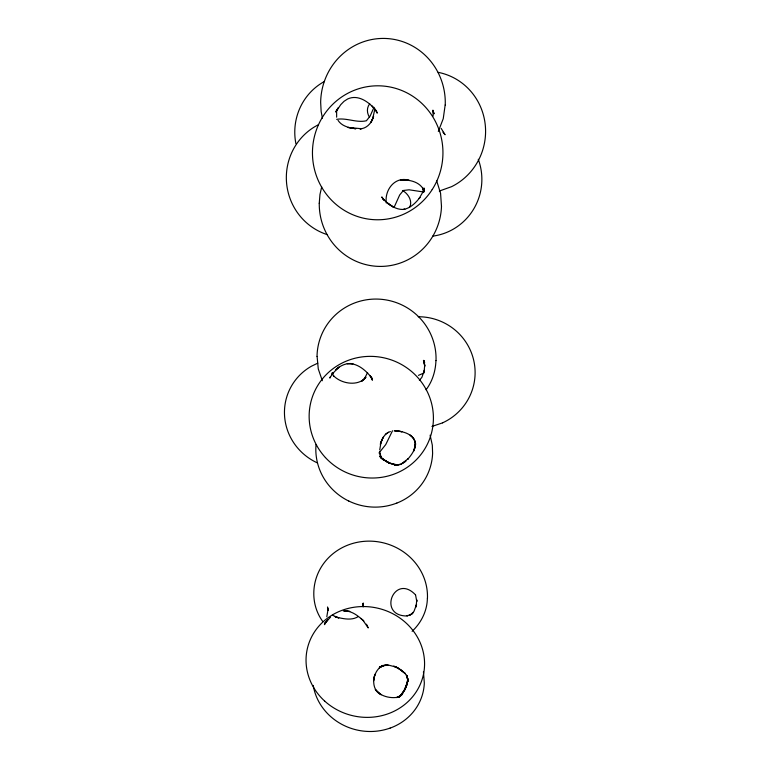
<?xml version="1.0" encoding="UTF-8"?>
<svg xmlns="http://www.w3.org/2000/svg" width="770" height="770" viewBox="0 0 770 770"><rect width="100%" height="100%" fill="white"/><g stroke="black" fill="none" stroke-linecap="round" stroke-linejoin="round"><path stroke-width="1.16" d="M441.499 206.61L440.575 193.28L436.6 180.594M415.357 446.639C416.098 442.124 413.981 437.504 410.112 435.098C414 437.63 416.147 442.317 415.213 446.908L415.473 443.462L415.049 447.447L413.654 451.085L415.588 443.674C415.319 449.67 411.623 454.743 407.85 459.122L408.379 458.545L401.247 464.002L405.954 461.038C402.893 463.723 398.918 465.09 394.866 464.964L400.169 464.503L396.406 464.887L392.411 464.3L397.994 464.974L389.947 463.328L382.353 459.074L389.947 463.328L395.53 464.907L387.57 462.202L380.765 457.64L389.11 463.011L382.257 458.872L379.783 456.418L383.72 460.123L380.418 456.562L381.4 458.054L379.62 451.865M423.654 192.096L423.673 190.161L423.558 192.317M415.386 443.241C413.711 433.808 402.44 430.931 394.115 430.921M327.876 608.714L328.193 610.369L327.539 606.981L327.828 610.658L326.798 616.751M319.242 203.299L319.964 194.473L321.696 186.917M407.686 678.351L407.388 683.404L407.744 679.352L407.061 675.858L407.946 681.373L407.301 676.782L407.831 680.343L406.445 675.175L407.003 676.272L404.779 673.134L397.849 667.84L405.097 673.481L401.314 670.044L393.672 666.146L396.897 667.301L388.735 665.155L384.663 665.222L379.572 667.051L383.335 665.338L381.497 666.156L388.022 664.972L384.663 665.222L379.273 667.754L382.613 665.829L380.996 666.637L382.026 665.992C376.8 668.947 374.258 674.905 373.614 680.651L374.952 674.308C372.324 681.469 373.537 691.316 381.208 694.742L375.288 689.477C380.293 696.35 389.986 698.621 398.052 697.235L396.56 697.562L401.796 695.002L398.302 697.447L402.556 693.741L398.879 697.389L403.557 691.951L400.756 695.425L405.251 688.89L407.003 684.588L402.816 692.904L399.851 696.359L404.693 689.901L407.667 681.335L404.183 690.902L406.271 686.657L407.744 679.352M316.008 444.579L315.815 448.621A58.664 56.797 15.7 0 0 348.762 501.058M433.135 116.039L432.923 110.158L433.568 112.564M445.166 104.999L443.241 118.686L438.313 131.439M435.945 360.61C435.579 371.005 432.422 381.458 426.051 389.764M427.379 598.184C427.215 610.822 421.257 622.766 412.114 631.323M423.577 192.404L423.789 189.459L423.548 191.643M379.726 449.95L381.054 442.019L383.219 437.139L380.313 444.329C381.737 438.929 384.721 433.366 390.371 431.527M363.045 605.942L363.334 603.141L363.036 605.98M423.558 191.74L424.135 188.073L423.423 191.47L422.605 187.938L422.846 188.361C418.091 181.22 408.427 179.545 400.381 180.007L409.39 180.421C395.251 175.647 384.288 189.911 386.328 203.088M374.663 110.043L372.661 118.744L370.861 122.632L373.594 116.318C371.92 122.719 366.934 128.59 359.936 128.869L361.38 128.706L348.079 127.454L355.759 128.763C349.253 127.907 341.851 126.27 338.04 120.37M330.349 376.742L329.839 378.08L333.025 372.844L332.034 374.21L338.925 367.069L335.913 369.793C340.407 365.404 346.673 362.699 352.997 363.738L347.241 363.604C357.607 362.853 366.222 370.649 372.074 378.378L370.12 375.722L372.439 380.207L371.891 378.715M373.989 107.319L370.11 116.126L366.414 120.755C356.52 123.094 346.664 117.579 336.644 119.331M367.588 372.565L364.037 379.456L361.496 381.391L365.971 377.185C358.214 386.867 340.975 383.826 333.333 375.519L333.67 376.135L332.188 372.728L332.332 373.777M325.238 622.805L324.42 624.663L327.914 619.523L324.834 623.286L330.58 617.116M394.057 207.428L399.678 194.983L403.365 190.479L409.082 189.795L422.432 191.807M392.488 430.767L385.751 444.55L379.004 452.991M409.9 206.793C412.614 200.556 407.917 193.53 402.546 190.498M369.735 103.796C366.568 107.608 366.78 113.113 369.456 117.136M419.381 380.351L421.873 377.358L424.491 370.081L424.049 372.16L424.732 365.057L423.847 360.485L424.78 366.212L423.462 360.36L424.684 362.708M385.26 434.357L388.484 432.22M318.222 124.798L314.458 126.906A59.396 57.952 82.6 0 0 286.777 184.944A59.396 57.952 82.6 0 0 327.491 234.715M418.437 375.365L424.01 372.969M358.291 616.558C351.409 620.966 342.544 618.599 335.152 616.828L338.8 617.944L332.37 615.201M317.769 363.161L311.369 366.25A55.815 54.275 24 0 0 284.553 415.704A55.815 54.275 24 0 0 317.259 462.847M442.615 422.855L431.932 426.445M406.935 615.75L410.862 614.566L409.717 615.066L413.057 612.612L411.642 614.229L414.029 611.274L416.531 604.431L416.089 606.981L416.753 599.83L416.782 601.486L415.55 594.863M439.314 191.047L451.528 186.687A60.753 58.992 -78.8 0 0 485.167 124.095A60.753 58.992 -78.8 0 0 438.197 72.351M407.725 615.971C376.569 616.722 394.279 572.418 415.492 594.835M343.295 610.976L349.821 611.428L344.498 610.899C352.198 610.937 358.435 616.106 363.825 621.063L360.812 618.377M394.769 430.757L402.046 431.691L398.071 431.056M442.962 132.209L445.089 134.731L441.162 128.388M371.689 105.596L376.443 111.073C369.918 102.776 358.637 93.882 347.636 98.974L344.036 101.313L340.706 104.701L335.836 112.083L338.03 107.983L336.105 111.611L336.615 110.1L336.654 117.184M362.968 620.302L368.233 627.925L366.491 624.201M322.851 621.582C316.691 613.344 313.602 603.025 313.804 592.775A57.047 53.679 13 0 1 371.949 541.194A57.047 53.679 13 0 1 427.456 598.194M374.932 109.128L377.242 113.151L376.299 110.514M383.364 199.449L381.776 196.947L384.201 200.296L382.44 198.102L385.655 201.548L393.663 207.274L387.551 203.261C392.469 207.034 398.475 210.239 404.876 209.296L403.422 209.459C410.487 208.198 415.742 202.876 419.968 197.428L419.121 198.487L423.596 190.835L423.847 191.422L422.605 187.938M322.322 380.726L318.27 368.917L317.105 356.433M434.03 113.565L433.019 111.015L433.972 113.816M430.122 435.175L432.317 445.156L432.605 453.299A58.664 56.797 15.7 0 1 396.8 503.108M380.197 455.08L380.755 456.985L379.947 453.713M322.399 118.176L321.138 111.438L320.657 102.294A64.574 62.341 -86 0 1 384.538 38.433A64.574 62.341 -86 0 1 445.243 104.999M423.442 671.777L424.328 682.942A56.162 51.956 12.4 0 1 390.149 728.102M363.161 606.924L363.017 603.324M319.261 203.299A62.322 61.263 88 0 0 353.68 260.154A62.149 61.099 88 0 0 403.923 261.627A62.322 61.263 88 0 0 441.48 206.61M478.266 159.303A56.797 55.642 -77.8 0 1 432.692 236.13M295.892 143.644A57.432 55.642 87.6 0 1 324.497 81.447M418.226 316.749A56.518 55.613 7.2 0 1 473.714 360.312A56.518 55.613 7.2 0 1 442.606 422.836M396.791 503.07A58.501 56.643 15.7 0 1 348.781 501.02M317.028 356.433A59.646 58.751 22.8 0 1 378.012 299.097A59.646 58.751 22.8 0 1 436.022 360.62M390.13 728.064A56.018 51.811 12.4 0 1 344.2 725.561A56.162 51.956 12.4 0 1 313.246 685.435M432.22 189.526A66.99 65.248 -88.7 0 0 381.487 85.913A66.99 65.248 -88.7 0 0 319.396 182.933A66.99 65.248 -88.7 0 0 432.22 189.526M325.412 457.553A62.293 60.686 17.9 0 0 430.517 436.436A62.293 60.686 17.9 0 0 357.877 357.598A62.293 60.686 17.9 0 0 325.412 457.553M324.642 701.037A59.473 55.199 12.8 0 0 422.98 676.464A59.473 55.199 12.8 0 0 348.3 608.396A59.473 55.199 12.8 0 0 324.642 701.037"/></g></svg>
